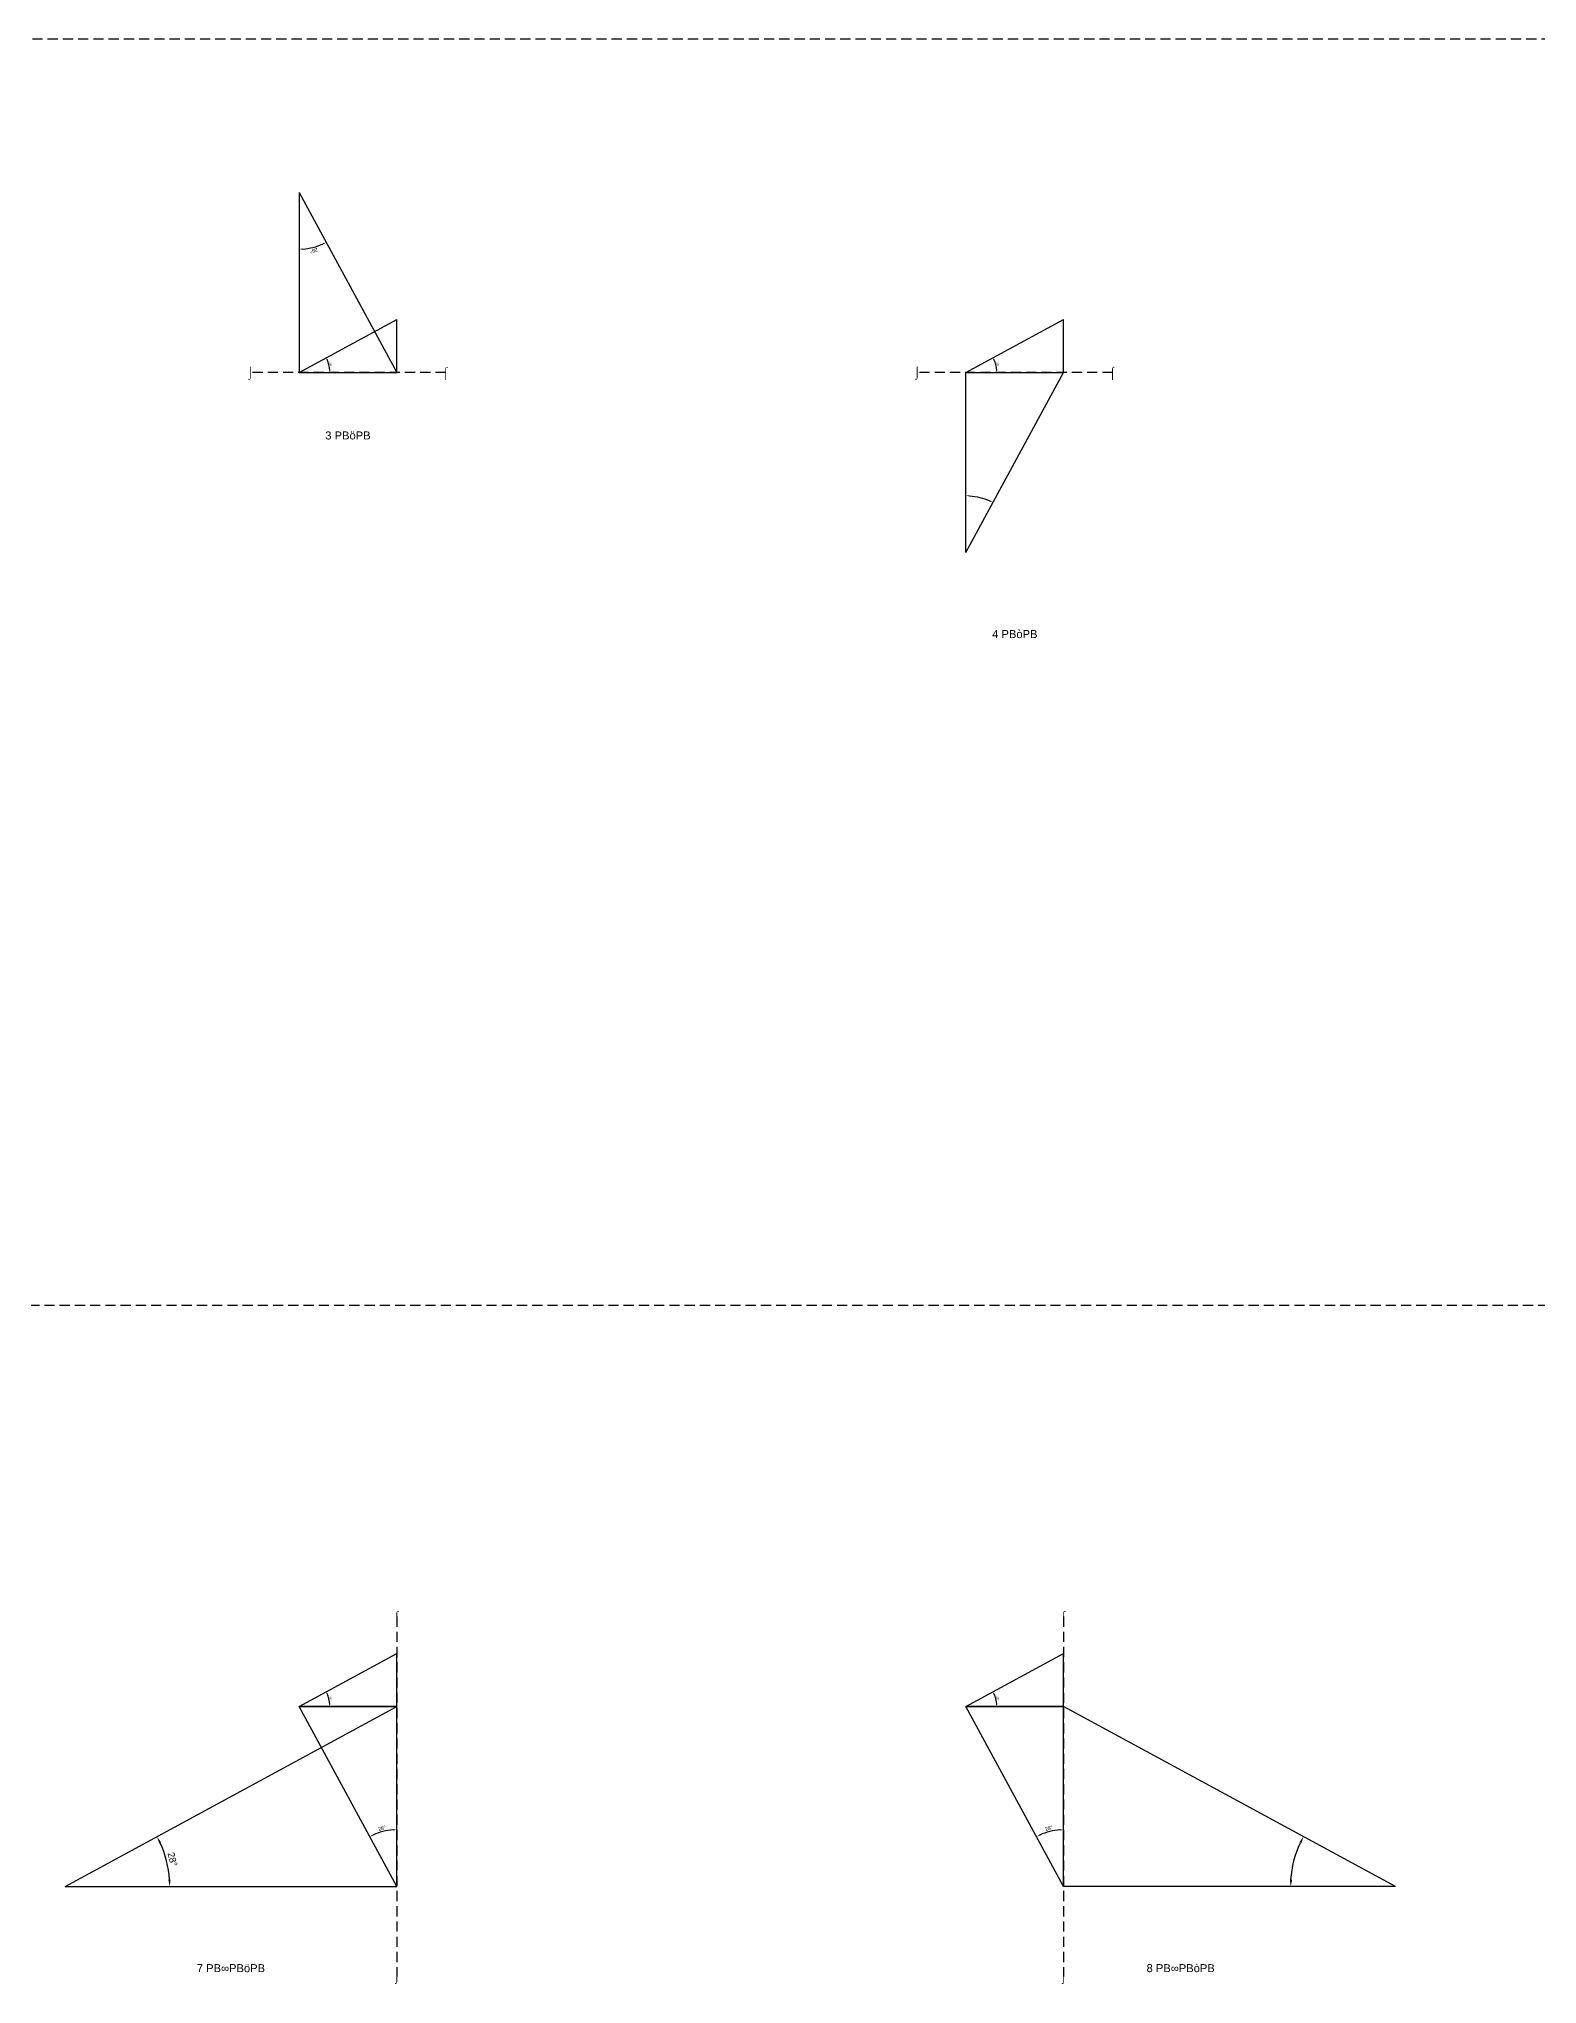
# Model space of a CAD drawing. Header units: millimetres. Extents: x 1423577 to 4401751, y -454579 to 121312.
# Drawn here: x 3565281 to 3752520, y -170016 to 73016 of the extents above; entities that cross this region are included whole.
import ezdxf
from ezdxf.enums import TextEntityAlignment as Align

# ---------------------------------------------------------------- set-up
doc = ezdxf.new("R2010")
doc.units = ezdxf.units.MM
doc.header["$PDMODE"] = 35
doc.linetypes.add('DASHED', pattern=[19.05, 12.7, -6.35])
for name, color, linetype in [('BASE', 170, 'Continuous'), ('HYPOTENUSE', 20, 'Continuous'), ('PERPENDICULAR', 90, 'Continuous')]:
    doc.layers.add(name, color=color, linetype=linetype)
doc.styles.add('Arial', font='arial_0.ttf')
doc.dimstyles.new('ISO-25', dxfattribs={"dimtxt": 250, "dimasz": 100, "dimexe": 1.25, "dimexo": 0.625, "dimgap": 100, "dimtad": 1, "dimdec": 0, "dimtxsty": 'Arial', "dimcen": 2.5, "dimadec": 0, "dimazin": 0, "dimtfac": 1, "dimtdec": 0, "dimtmove": 0, "dimatfit": 3, "dimfxl": 1, "dimarcsym": 0})

# ---------------------------------------------------------------- blocks, each defined once
blk = doc.blocks.new('*D2')
at = {"color": 0, "lineweight": -2, "transparency": 16777216}
blk.add_arc((0, 0), 3850, 3.72107, 24.76727, dxfattribs=at)
at = {"color": 0, "transparency": 16777216}
for points in [[(3459, 1594), (3533, 1632), (3384, 1836)], [(3884, 251), (3800, 249), (3850, 0)]]:
    blk.add_solid(points, dxfattribs=at)
at = {"layer": 'Defpoints', "color": 0, "transparency": 16777216}
for p in [(12208, 6625), (0, 0), (0, 0), (3797, 635), (12208, 0)]:
    blk.add_point(p, dxfattribs=at)
at = {"color": 0, "transparency": 16777216, "insert": (3952, 1003), "char_height": 250, "attachment_point": 5, "rotation": 284.24417, "style": 'Arial'}
blk.add_mtext('28°', dxfattribs=at)
blk = doc.blocks.new('GTN')
at = {"layer": 'BASE'}
blk.add_line((0, 0), (12208.3, 0), dxfattribs=at)
at = {"layer": 'HYPOTENUSE'}
blk.add_line((0, 0), (12208.3, 6625.3), dxfattribs=at)
at = {"layer": 'PERPENDICULAR'}
blk.add_line((12208.3, 0), (12208.3, 6625.3), dxfattribs=at)
at = {"color": 6}
dim = blk.add_angular_dim_2l(base=(3797.3, 635.2), line1=((0, 0), (12208.3, 0)), line2=((0, 0), (12208.3, 6625.3)), dimstyle='ISO-25', override={"dimasz": 250}, dxfattribs=at)
dim.commit()
dim.dimension.update_dxf_attribs({"geometry": '*D2', "text_midpoint": (3952.4, 1003.3)})

msp = doc.modelspace()

# ---------------------------------------------------------------- linework, layer by layer
at = {"linetype": 'DASHED', "ltscale": 100}
for p, q in [((3431120, 73016), (4181190, 73016)), ((3616115, 31345), (3591698, 31345)), ((3699456, 31345), (3675039, 31345)), ((3453577, -85184), (4203646, -85184)), ((3610011, -124089), (3610011, -169080)), ((3693352, -124089), (3693352, -169080))]:
    msp.add_line(p, q, dxfattribs=at)

# ---------------------------------------------------------------- block references
at = {"linetype": 'DASHED', "ltscale": 100, "yscale": 1.842665596556042, "zscale": 1.842665596556042}
for p, xscale, rotation in [((3597802, 53841), 1.842665596556042, 270), ((3681143, 8850), -1.842665596556042, 270), ((3610011, -157833), 1.842665596556042, 90), ((3693352, -157833), 1.842665596556042, 90)]:
    msp.add_blockref('GTN', p, dxfattribs=dict(at, xscale=xscale, rotation=rotation))
for p in [(3597802, 31345), (3681143, 31345), (3597802, -135337), (3681143, -135337)]:
    msp.add_blockref('GTN', p)
at = {"linetype": 'DASHED', "ltscale": 100, "yscale": 3.39541650073123, "zscale": 3.39541650073123}
for p, xscale in [((3568558, -157833), 3.39541650073123), ((3734804, -157833), -3.39541650073123)]:
    msp.add_blockref('GTN', p, dxfattribs=dict(at, xscale=xscale))

# ---------------------------------------------------------------- texts
at = {"linetype": 'DASHED', "ltscale": 100, "style": 'Arial'}
for s, p in [('⌡', (3591698, 31345)), ('⌠', (3616115, 31345)), ('⌡', (3675039, 31345)), ('⌠', (3699456, 31345)), ('3 PBöPB', (3603906, 23472)), ('4 PBòPB', (3687248, -1343)), ('⌠', (3610011, -124089)), ('⌠', (3693352, -124089)), ('7 PB∞PBöPB', (3589284, -168025)), ('8 PB∞PBòPB', (3707974, -168025)), ('⌡', (3610011, -169080)), ('⌡', (3693352, -169080))]:
    msp.add_text(s, height=1000, dxfattribs=at).set_placement(p, align=Align.MIDDLE_CENTER)

doc.saveas('drawing.dxf')
